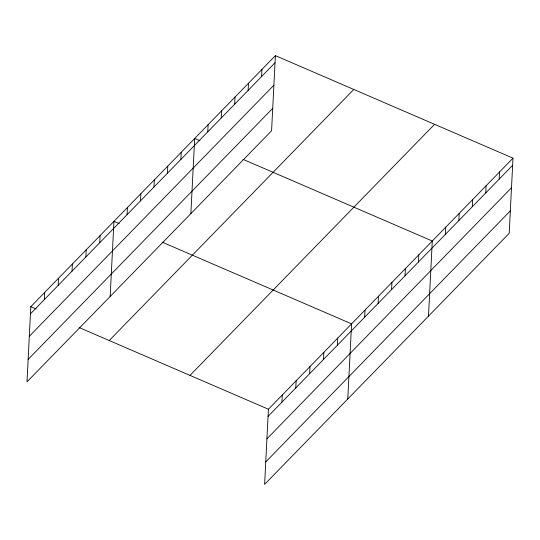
<?xml version="1.0" encoding="UTF-8"?>
<svg xmlns="http://www.w3.org/2000/svg" width="540" height="540" viewBox="0 0 540 540"><rect width="100%" height="100%" fill="white"/><g stroke="black" fill="none" stroke-linecap="round" stroke-linejoin="round"><path stroke-width="0.81" d="M275.387 55.627L30.807 306.7L27 381.841L271.579 130.768L275.387 55.627L513 158.159L509.193 233.3L264.613 484.373L268.421 409.232L513 158.159M44.3 299.632L44.665 292.471M58.165 285.404L58.523 278.242M72.023 271.181L72.387 264.013M85.88 256.952L86.245 249.791M99.738 242.723L100.103 235.562M110.153 296.48L113.96 221.333L119.239 223.607M127.055 214.684L127.413 207.522M140.501 200.88L140.866 193.712M153.954 187.07L154.319 179.908M167.407 173.259L167.771 166.097M180.859 159.448L181.224 152.287M190.87 213.624L194.677 138.476L199.949 140.758M207.765 131.834L208.123 124.672M221.218 118.024L221.576 110.862M234.664 104.213L235.028 97.052M248.117 90.403L248.481 83.241M261.569 76.592L261.934 69.431M281.921 402.165L282.278 395.003M295.778 387.936L296.143 380.774M309.636 373.714L310 366.545M323.494 359.485L323.858 352.323M337.358 345.256L337.716 338.094M347.774 399.013L351.581 323.865L162.216 242.156M364.669 317.216L365.033 310.055M378.121 303.413L378.479 296.251M391.574 289.602L391.932 282.44M405.02 275.791L405.385 268.63M418.473 261.981L418.838 254.819M428.483 316.156L432.29 241.009L242.926 159.3M445.379 234.367L445.743 227.205M458.831 220.556L459.196 213.394M472.284 206.746L472.642 199.584M485.737 192.935L486.095 185.774M499.183 179.125L499.547 171.963M30.443 313.862L275.022 62.788M29.309 336.299L273.888 85.219M28.134 359.411L272.714 108.338M109.222 340.538L353.795 89.458M190.006 375.394L434.585 124.322M268.056 416.394L512.636 165.321M266.922 438.831L511.502 187.751M265.754 461.943L510.327 210.87M30.807 306.7L36.086 308.975M79.063 327.524L268.421 409.232"/></g></svg>
